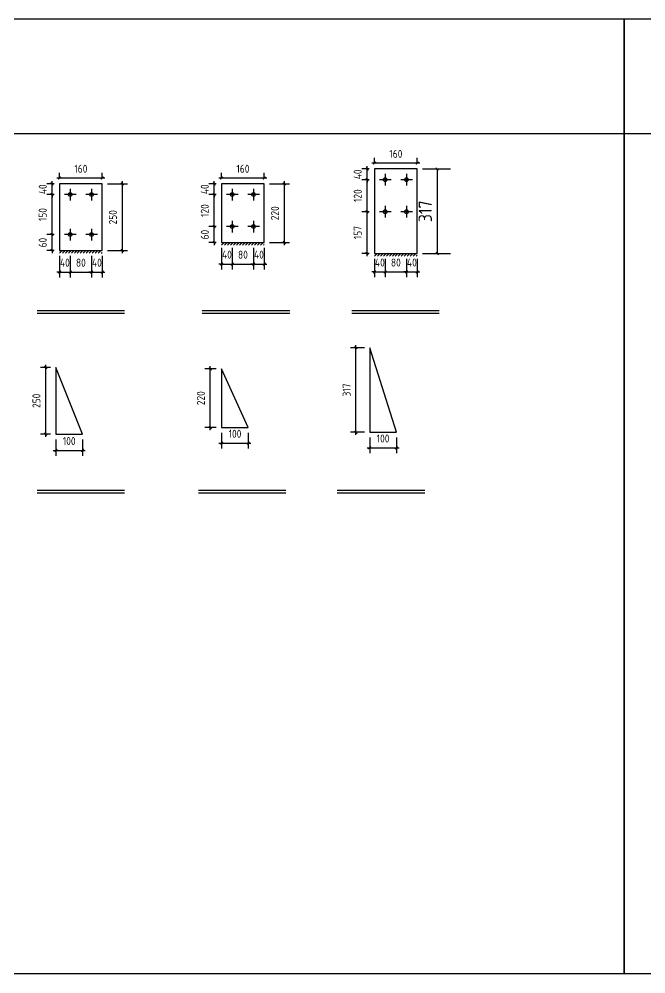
# Model space of a CAD drawing. Extents: x 565762 to 575049, y 171862 to 182243.
# Drawn here: x 568326 to 570676, y 171862 to 175441 of the extents above; entities that cross this region are included whole.
import ezdxf

# ---------------------------------------------------------------- set-up
doc = ezdxf.new("R2010")
doc.units = 0
doc.header["$LTSCALE"] = 1000
doc.header["$MEASUREMENT"] = 0
doc.styles.get("Standard").update_dxf_attribs({"font": 'gbenor.shx', "bigfont": 'gbcbig.shx'})
doc.dimstyles.get("Standard").update_dxf_attribs({"dimscale": 100, "dimtxt": 3.5, "dimasz": 1, "dimexe": 2.5, "dimexo": 3, "dimgap": 1.5, "dimtad": 1, "dimdec": 0, "dimzin": 0, "dimdsep": 46, "dimtxsty": 'Standard', "dimblk": 'ARCHTICK', "dimcen": 0.09, "dimadec": 0, "dimazin": 0, "dimtfac": 1, "dimtdec": 0, "dimtix": 1, "dimtmove": 2, "dimatfit": 3, "dimfxl": 1, "dimtolj": 1, "dimtzin": 0, "dimarcsym": 0})

# ---------------------------------------------------------------- blocks, each defined once
blk = doc.blocks.new('_ArchTick')
at = {"color": 0, "linetype": 'ByBlock', "const_width": 0.4}
blk.add_lwpolyline([(-0.5, -0.5), (0.5, 0.5)], dxfattribs=at)
blk = doc.blocks.new('*D149')
at = {"color": 3, "lineweight": -2}
for p, q in [((568477.2, 174553.2), (568477.2, 174472.9)), ((568517.2, 174553.2), (568517.2, 174472.9)), ((568477.2, 174492.9), (568467.2, 174492.9)), ((568477.2, 174492.9), (568517.2, 174492.9)), ((568517.2, 174492.9), (568527.2, 174492.9))]:
    blk.add_line(p, q, dxfattribs=at)
at = {"layer": 'Defpoints', "color": 0}
for p in [(568477.2, 174573.2), (568517.2, 174573.2), (568517.2, 174492.9)]:
    blk.add_point(p, dxfattribs=at)
at = {"color": 3, "lineweight": -2, "xscale": 10, "yscale": 10, "zscale": 10}
blk.add_blockref('_ArchTick', (568477.2, 174492.9), dxfattribs=at)
at = {"color": 3, "lineweight": -2, "xscale": 10, "yscale": 10, "zscale": 10, "rotation": 180}
blk.add_blockref('_ArchTick', (568517.2, 174492.9), dxfattribs=at)
at = {"color": 0, "insert": (568497.2, 174527.9), "char_height": 30, "attachment_point": 5}
blk.add_mtext('\\A1;40', dxfattribs=at)
blk = doc.blocks.new('*D144')
at = {"color": 3, "lineweight": -2}
for p, q in [((568517.2, 174553.2), (568517.2, 174472.9)), ((568597.2, 174553.2), (568597.2, 174472.9)), ((568507.2, 174492.9), (568607.2, 174492.9))]:
    blk.add_line(p, q, dxfattribs=at)
at = {"layer": 'Defpoints', "color": 0}
for p in [(568517.2, 174573.2), (568597.2, 174573.2), (568597.2, 174492.9)]:
    blk.add_point(p, dxfattribs=at)
at = {"color": 3, "lineweight": -2, "xscale": 10, "yscale": 10, "zscale": 10, "rotation": 180}
blk.add_blockref('_ArchTick', (568517.2, 174492.9), dxfattribs=at)
at = {"color": 3, "lineweight": -2, "xscale": 10, "yscale": 10, "zscale": 10}
blk.add_blockref('_ArchTick', (568597.2, 174492.9), dxfattribs=at)
at = {"color": 0, "insert": (568557.2, 174527.9), "char_height": 30, "attachment_point": 5}
blk.add_mtext('\\A1;80', dxfattribs=at)
blk = doc.blocks.new('*D145')
at = {"color": 3, "lineweight": -2}
for p, q in [((568597.2, 174553.2), (568597.2, 174472.9)), ((568637.2, 174553.2), (568637.2, 174472.9)), ((568597.2, 174492.9), (568587.2, 174492.9)), ((568597.2, 174492.9), (568637.2, 174492.9)), ((568637.2, 174492.9), (568647.2, 174492.9))]:
    blk.add_line(p, q, dxfattribs=at)
at = {"layer": 'Defpoints', "color": 0}
for p in [(568597.2, 174573.2), (568637.2, 174573.2), (568637.2, 174492.9)]:
    blk.add_point(p, dxfattribs=at)
at = {"color": 3, "lineweight": -2, "xscale": 10, "yscale": 10, "zscale": 10}
blk.add_blockref('_ArchTick', (568597.2, 174492.9), dxfattribs=at)
at = {"color": 3, "lineweight": -2, "xscale": 10, "yscale": 10, "zscale": 10, "rotation": 180}
blk.add_blockref('_ArchTick', (568637.2, 174492.9), dxfattribs=at)
at = {"color": 0, "insert": (568617.2, 174527.9), "char_height": 30, "attachment_point": 5}
blk.add_mtext('\\A1;40', dxfattribs=at)
blk = doc.blocks.new('*D146')
at = {"color": 3, "lineweight": -2}
for p, q in [((568449.1, 174633.2), (568449.1, 174643.2)), ((568457.2, 174633.2), (568429.1, 174633.2)), ((568449.1, 174573.2), (568449.1, 174633.2)), ((568457.2, 174573.2), (568429.1, 174573.2)), ((568449.1, 174573.2), (568449.1, 174563.2))]:
    blk.add_line(p, q, dxfattribs=at)
at = {"layer": 'Defpoints', "color": 0}
for p in [(568449.1, 174633.2), (568477.2, 174633.2), (568477.2, 174573.2)]:
    blk.add_point(p, dxfattribs=at)
at = {"color": 3, "lineweight": -2, "xscale": 10, "yscale": 10, "zscale": 10}
for p, rotation in [((568449.1, 174633.2), 270), ((568449.1, 174573.2), 90)]:
    blk.add_blockref('_ArchTick', p, dxfattribs=dict(at, rotation=rotation))
at = {"color": 0, "insert": (568414.1, 174603.2), "char_height": 30, "attachment_point": 5, "rotation": 90}
blk.add_mtext('\\A1;60', dxfattribs=at)
blk = doc.blocks.new('*D147')
at = {"color": 3, "lineweight": -2}
for p, q in [((568457.2, 174783.2), (568429.1, 174783.2)), ((568449.1, 174623.2), (568449.1, 174793.2)), ((568457.2, 174633.2), (568429.1, 174633.2))]:
    blk.add_line(p, q, dxfattribs=at)
at = {"layer": 'Defpoints', "color": 0}
for p in [(568449.1, 174783.2), (568477.2, 174783.2), (568477.2, 174633.2)]:
    blk.add_point(p, dxfattribs=at)
at = {"color": 3, "lineweight": -2, "xscale": 10, "yscale": 10, "zscale": 10}
for p, rotation in [((568449.1, 174783.2), 90), ((568449.1, 174633.2), 270)]:
    blk.add_blockref('_ArchTick', p, dxfattribs=dict(at, rotation=rotation))
at = {"color": 0, "insert": (568414.1, 174708.2), "char_height": 30, "attachment_point": 5, "rotation": 90}
blk.add_mtext('\\A1;150', dxfattribs=at)
blk = doc.blocks.new('*D150')
at = {"color": 3, "lineweight": -2}
for p, q in [((568457.2, 174823.2), (568429.1, 174823.2)), ((568449.1, 174823.2), (568449.1, 174833.2)), ((568449.1, 174783.2), (568449.1, 174823.2)), ((568457.2, 174783.2), (568429.1, 174783.2)), ((568449.1, 174783.2), (568449.1, 174773.2))]:
    blk.add_line(p, q, dxfattribs=at)
at = {"layer": 'Defpoints', "color": 0}
for p in [(568449.1, 174823.2), (568477.2, 174823.2), (568477.2, 174783.2)]:
    blk.add_point(p, dxfattribs=at)
at = {"color": 3, "lineweight": -2, "xscale": 10, "yscale": 10, "zscale": 10}
for p, rotation in [((568449.1, 174823.2), 270), ((568449.1, 174783.2), 90)]:
    blk.add_blockref('_ArchTick', p, dxfattribs=dict(at, rotation=rotation))
at = {"color": 0, "insert": (568414.1, 174803.2), "char_height": 30, "attachment_point": 5, "rotation": 90}
blk.add_mtext('\\A1;40', dxfattribs=at)
blk = doc.blocks.new('*D151')
at = {"color": 3, "lineweight": -2}
for p, q in [((568477.2, 174843.2), (568477.2, 174865)), ((568637.2, 174843.2), (568637.2, 174865)), ((568647.2, 174845), (568467.2, 174845))]:
    blk.add_line(p, q, dxfattribs=at)
at = {"layer": 'Defpoints', "color": 0}
for p in [(568477.2, 174845), (568477.2, 174823.2), (568637.2, 174823.2)]:
    blk.add_point(p, dxfattribs=at)
at = {"color": 3, "lineweight": -2, "xscale": 10, "yscale": 10, "zscale": 10, "rotation": 180}
blk.add_blockref('_ArchTick', (568477.2, 174845), dxfattribs=at)
at = {"color": 3, "lineweight": -2, "xscale": 10, "yscale": 10, "zscale": 10}
blk.add_blockref('_ArchTick', (568637.2, 174845), dxfattribs=at)
at = {"color": 0, "insert": (568557.2, 174880), "char_height": 30, "attachment_point": 5}
blk.add_mtext('\\A1;160', dxfattribs=at)
blk = doc.blocks.new('*D148')
at = {"color": 3, "lineweight": -2}
for p, q in [((568657.2, 174823.2), (568732.2, 174823.2)), ((568712.2, 174833.2), (568712.2, 174563.2)), ((568657.2, 174573.2), (568732.2, 174573.2))]:
    blk.add_line(p, q, dxfattribs=at)
at = {"layer": 'Defpoints', "color": 0}
for p in [(568637.2, 174823.2), (568637.2, 174573.2), (568712.2, 174573.2)]:
    blk.add_point(p, dxfattribs=at)
at = {"color": 3, "lineweight": -2, "xscale": 10, "yscale": 10, "zscale": 10}
for p, rotation in [((568712.2, 174823.2), 90), ((568712.2, 174573.2), 270)]:
    blk.add_blockref('_ArchTick', p, dxfattribs=dict(at, rotation=rotation))
at = {"color": 0, "insert": (568677.2, 174698.2), "char_height": 30, "attachment_point": 5, "rotation": 90}
blk.add_mtext('\\A1;250', dxfattribs=at)
blk = doc.blocks.new('*D157')
at = {"color": 3, "lineweight": -2}
for p, q in [((569084.8, 174583.2), (569084.8, 174502.9)), ((569124.8, 174583.2), (569124.8, 174502.9)), ((569084.8, 174522.9), (569074.8, 174522.9)), ((569084.8, 174522.9), (569124.8, 174522.9)), ((569124.8, 174522.9), (569134.8, 174522.9))]:
    blk.add_line(p, q, dxfattribs=at)
at = {"layer": 'Defpoints', "color": 0}
for p in [(569084.8, 174603.2), (569124.8, 174603.2), (569124.8, 174522.9)]:
    blk.add_point(p, dxfattribs=at)
at = {"color": 3, "lineweight": -2, "xscale": 10, "yscale": 10, "zscale": 10}
blk.add_blockref('_ArchTick', (569084.8, 174522.9), dxfattribs=at)
at = {"color": 3, "lineweight": -2, "xscale": 10, "yscale": 10, "zscale": 10, "rotation": 180}
blk.add_blockref('_ArchTick', (569124.8, 174522.9), dxfattribs=at)
at = {"color": 0, "insert": (569104.8, 174557.9), "char_height": 30, "attachment_point": 5}
blk.add_mtext('\\A1;40', dxfattribs=at)
blk = doc.blocks.new('*D152')
at = {"color": 3, "lineweight": -2}
for p, q in [((569124.8, 174583.2), (569124.8, 174502.9)), ((569204.8, 174583.2), (569204.8, 174502.9)), ((569114.8, 174522.9), (569214.8, 174522.9))]:
    blk.add_line(p, q, dxfattribs=at)
at = {"layer": 'Defpoints', "color": 0}
for p in [(569124.8, 174603.2), (569204.8, 174603.2), (569204.8, 174522.9)]:
    blk.add_point(p, dxfattribs=at)
at = {"color": 3, "lineweight": -2, "xscale": 10, "yscale": 10, "zscale": 10, "rotation": 180}
blk.add_blockref('_ArchTick', (569124.8, 174522.9), dxfattribs=at)
at = {"color": 3, "lineweight": -2, "xscale": 10, "yscale": 10, "zscale": 10}
blk.add_blockref('_ArchTick', (569204.8, 174522.9), dxfattribs=at)
at = {"color": 0, "insert": (569164.8, 174557.9), "char_height": 30, "attachment_point": 5}
blk.add_mtext('\\A1;80', dxfattribs=at)
blk = doc.blocks.new('*D153')
at = {"color": 3, "lineweight": -2}
for p, q in [((569204.8, 174583.2), (569204.8, 174502.9)), ((569244.8, 174583.2), (569244.8, 174502.9)), ((569204.8, 174522.9), (569194.8, 174522.9)), ((569204.8, 174522.9), (569244.8, 174522.9)), ((569244.8, 174522.9), (569254.8, 174522.9))]:
    blk.add_line(p, q, dxfattribs=at)
at = {"layer": 'Defpoints', "color": 0}
for p in [(569204.8, 174603.2), (569244.8, 174603.2), (569244.8, 174522.9)]:
    blk.add_point(p, dxfattribs=at)
at = {"color": 3, "lineweight": -2, "xscale": 10, "yscale": 10, "zscale": 10}
blk.add_blockref('_ArchTick', (569204.8, 174522.9), dxfattribs=at)
at = {"color": 3, "lineweight": -2, "xscale": 10, "yscale": 10, "zscale": 10, "rotation": 180}
blk.add_blockref('_ArchTick', (569244.8, 174522.9), dxfattribs=at)
at = {"color": 0, "insert": (569224.8, 174557.9), "char_height": 30, "attachment_point": 5}
blk.add_mtext('\\A1;40', dxfattribs=at)
blk = doc.blocks.new('*D154')
at = {"color": 3, "lineweight": -2}
for p, q in [((569064.8, 174663.2), (569036.7, 174663.2)), ((569056.7, 174663.2), (569056.7, 174673.2)), ((569056.7, 174603.2), (569056.7, 174663.2)), ((569064.8, 174603.2), (569036.7, 174603.2)), ((569056.7, 174603.2), (569056.7, 174593.2))]:
    blk.add_line(p, q, dxfattribs=at)
at = {"layer": 'Defpoints', "color": 0}
for p in [(569056.7, 174663.2), (569084.8, 174663.2), (569084.8, 174603.2)]:
    blk.add_point(p, dxfattribs=at)
at = {"color": 3, "lineweight": -2, "xscale": 10, "yscale": 10, "zscale": 10}
for p, rotation in [((569056.7, 174663.2), 270), ((569056.7, 174603.2), 90)]:
    blk.add_blockref('_ArchTick', p, dxfattribs=dict(at, rotation=rotation))
at = {"color": 0, "insert": (569021.7, 174633.2), "char_height": 30, "attachment_point": 5, "rotation": 90}
blk.add_mtext('\\A1;60', dxfattribs=at)
blk = doc.blocks.new('*D155')
at = {"color": 3, "lineweight": -2}
for p, q in [((569064.8, 174783.2), (569036.7, 174783.2)), ((569056.7, 174653.2), (569056.7, 174793.2)), ((569064.8, 174663.2), (569036.7, 174663.2))]:
    blk.add_line(p, q, dxfattribs=at)
at = {"layer": 'Defpoints', "color": 0}
for p in [(569056.7, 174783.2), (569084.8, 174783.2), (569084.8, 174663.2)]:
    blk.add_point(p, dxfattribs=at)
at = {"color": 3, "lineweight": -2, "xscale": 10, "yscale": 10, "zscale": 10}
for p, rotation in [((569056.7, 174783.2), 90), ((569056.7, 174663.2), 270)]:
    blk.add_blockref('_ArchTick', p, dxfattribs=dict(at, rotation=rotation))
at = {"color": 0, "insert": (569021.7, 174723.2), "char_height": 30, "attachment_point": 5, "rotation": 90}
blk.add_mtext('\\A1;120', dxfattribs=at)
blk = doc.blocks.new('*D158')
at = {"color": 3, "lineweight": -2}
for p, q in [((569064.8, 174823.2), (569036.7, 174823.2)), ((569056.7, 174823.2), (569056.7, 174833.2)), ((569056.7, 174783.2), (569056.7, 174823.2)), ((569064.8, 174783.2), (569036.7, 174783.2)), ((569056.7, 174783.2), (569056.7, 174773.2))]:
    blk.add_line(p, q, dxfattribs=at)
at = {"layer": 'Defpoints', "color": 0}
for p in [(569056.7, 174823.2), (569084.8, 174823.2), (569084.8, 174783.2)]:
    blk.add_point(p, dxfattribs=at)
at = {"color": 3, "lineweight": -2, "xscale": 10, "yscale": 10, "zscale": 10}
for p, rotation in [((569056.7, 174823.2), 270), ((569056.7, 174783.2), 90)]:
    blk.add_blockref('_ArchTick', p, dxfattribs=dict(at, rotation=rotation))
at = {"color": 0, "insert": (569021.7, 174803.2), "char_height": 30, "attachment_point": 5, "rotation": 90}
blk.add_mtext('\\A1;40', dxfattribs=at)
blk = doc.blocks.new('*D159')
at = {"color": 3, "lineweight": -2}
for p, q in [((569084.8, 174843.2), (569084.8, 174865)), ((569244.8, 174843.2), (569244.8, 174865)), ((569254.8, 174845), (569074.8, 174845))]:
    blk.add_line(p, q, dxfattribs=at)
at = {"layer": 'Defpoints', "color": 0}
for p in [(569084.8, 174845), (569084.8, 174823.2), (569244.8, 174823.2)]:
    blk.add_point(p, dxfattribs=at)
at = {"color": 3, "lineweight": -2, "xscale": 10, "yscale": 10, "zscale": 10, "rotation": 180}
blk.add_blockref('_ArchTick', (569084.8, 174845), dxfattribs=at)
at = {"color": 3, "lineweight": -2, "xscale": 10, "yscale": 10, "zscale": 10}
blk.add_blockref('_ArchTick', (569244.8, 174845), dxfattribs=at)
at = {"color": 0, "insert": (569164.8, 174880), "char_height": 30, "attachment_point": 5}
blk.add_mtext('\\A1;160', dxfattribs=at)
blk = doc.blocks.new('*D156')
at = {"color": 3, "lineweight": -2}
for p, q in [((569264.8, 174823.2), (569339.8, 174823.2)), ((569319.8, 174833.2), (569319.8, 174593.2)), ((569264.8, 174603.2), (569339.8, 174603.2))]:
    blk.add_line(p, q, dxfattribs=at)
at = {"layer": 'Defpoints', "color": 0}
for p in [(569244.8, 174823.2), (569244.8, 174603.2), (569319.8, 174603.2)]:
    blk.add_point(p, dxfattribs=at)
at = {"color": 3, "lineweight": -2, "xscale": 10, "yscale": 10, "zscale": 10}
for p, rotation in [((569319.8, 174823.2), 90), ((569319.8, 174603.2), 270)]:
    blk.add_blockref('_ArchTick', p, dxfattribs=dict(at, rotation=rotation))
at = {"color": 0, "insert": (569284.8, 174713.2), "char_height": 30, "attachment_point": 5, "rotation": 90}
blk.add_mtext('\\A1;220', dxfattribs=at)
blk = doc.blocks.new('*D165')
at = {"color": 3, "lineweight": -2}
for p, q in [((569658.2, 174542.1), (569658.2, 174473.4)), ((569698.2, 174542.1), (569698.2, 174473.4)), ((569658.2, 174493.4), (569648.2, 174493.4)), ((569658.2, 174493.4), (569698.2, 174493.4)), ((569698.2, 174493.4), (569708.2, 174493.4))]:
    blk.add_line(p, q, dxfattribs=at)
at = {"layer": 'Defpoints', "color": 0}
for p in [(569658.2, 174562.1), (569698.2, 174562.1), (569698.2, 174493.4)]:
    blk.add_point(p, dxfattribs=at)
at = {"color": 3, "lineweight": -2, "xscale": 10, "yscale": 10, "zscale": 10}
blk.add_blockref('_ArchTick', (569658.2, 174493.4), dxfattribs=at)
at = {"color": 3, "lineweight": -2, "xscale": 10, "yscale": 10, "zscale": 10, "rotation": 180}
blk.add_blockref('_ArchTick', (569698.2, 174493.4), dxfattribs=at)
at = {"color": 0, "insert": (569678.2, 174528.4), "char_height": 30, "attachment_point": 5}
blk.add_mtext('\\A1;40', dxfattribs=at)
blk = doc.blocks.new('*D160')
at = {"color": 3, "lineweight": -2}
for p, q in [((569698.2, 174542.1), (569698.2, 174473.4)), ((569778.2, 174542.1), (569778.2, 174473.4)), ((569688.2, 174493.4), (569788.2, 174493.4))]:
    blk.add_line(p, q, dxfattribs=at)
at = {"layer": 'Defpoints', "color": 0}
for p in [(569698.2, 174562.1), (569778.2, 174562.1), (569778.2, 174493.4)]:
    blk.add_point(p, dxfattribs=at)
at = {"color": 3, "lineweight": -2, "xscale": 10, "yscale": 10, "zscale": 10, "rotation": 180}
blk.add_blockref('_ArchTick', (569698.2, 174493.4), dxfattribs=at)
at = {"color": 3, "lineweight": -2, "xscale": 10, "yscale": 10, "zscale": 10}
blk.add_blockref('_ArchTick', (569778.2, 174493.4), dxfattribs=at)
at = {"color": 0, "insert": (569738.2, 174528.4), "char_height": 30, "attachment_point": 5}
blk.add_mtext('\\A1;80', dxfattribs=at)
blk = doc.blocks.new('*D161')
at = {"color": 3, "lineweight": -2}
for p, q in [((569778.2, 174542.1), (569778.2, 174473.4)), ((569818.2, 174542.1), (569818.2, 174473.4)), ((569778.2, 174493.4), (569768.2, 174493.4)), ((569778.2, 174493.4), (569818.2, 174493.4)), ((569818.2, 174493.4), (569828.2, 174493.4))]:
    blk.add_line(p, q, dxfattribs=at)
at = {"layer": 'Defpoints', "color": 0}
for p in [(569778.2, 174562.1), (569818.2, 174562.1), (569818.2, 174493.4)]:
    blk.add_point(p, dxfattribs=at)
at = {"color": 3, "lineweight": -2, "xscale": 10, "yscale": 10, "zscale": 10}
blk.add_blockref('_ArchTick', (569778.2, 174493.4), dxfattribs=at)
at = {"color": 3, "lineweight": -2, "xscale": 10, "yscale": 10, "zscale": 10, "rotation": 180}
blk.add_blockref('_ArchTick', (569818.2, 174493.4), dxfattribs=at)
at = {"color": 0, "insert": (569798.2, 174528.4), "char_height": 30, "attachment_point": 5}
blk.add_mtext('\\A1;40', dxfattribs=at)
blk = doc.blocks.new('*D162')
at = {"color": 3, "lineweight": -2}
for p, q in [((569638.2, 174719.1), (569610.1, 174719.1)), ((569630.1, 174552.1), (569630.1, 174729.1)), ((569638.2, 174562.1), (569610.1, 174562.1))]:
    blk.add_line(p, q, dxfattribs=at)
at = {"layer": 'Defpoints', "color": 0}
for p in [(569630.1, 174719.1), (569658.2, 174719.1), (569658.2, 174562.1)]:
    blk.add_point(p, dxfattribs=at)
at = {"color": 3, "lineweight": -2, "xscale": 10, "yscale": 10, "zscale": 10}
for p, rotation in [((569630.1, 174719.1), 90), ((569630.1, 174562.1), 270)]:
    blk.add_blockref('_ArchTick', p, dxfattribs=dict(at, rotation=rotation))
at = {"color": 0, "insert": (569595.1, 174640.6), "char_height": 30, "attachment_point": 5, "rotation": 90}
blk.add_mtext('\\A1;157', dxfattribs=at)
blk = doc.blocks.new('*D163')
at = {"color": 3, "lineweight": -2}
for p, q in [((569638.2, 174839.1), (569610.1, 174839.1)), ((569630.1, 174709.1), (569630.1, 174849.1)), ((569638.2, 174719.1), (569610.1, 174719.1))]:
    blk.add_line(p, q, dxfattribs=at)
at = {"layer": 'Defpoints', "color": 0}
for p in [(569630.1, 174839.1), (569658.2, 174839.1), (569658.2, 174719.1)]:
    blk.add_point(p, dxfattribs=at)
at = {"color": 3, "lineweight": -2, "xscale": 10, "yscale": 10, "zscale": 10}
for p, rotation in [((569630.1, 174839.1), 90), ((569630.1, 174719.1), 270)]:
    blk.add_blockref('_ArchTick', p, dxfattribs=dict(at, rotation=rotation))
at = {"color": 0, "insert": (569595.1, 174779.1), "char_height": 30, "attachment_point": 5, "rotation": 90}
blk.add_mtext('\\A1;120', dxfattribs=at)
blk = doc.blocks.new('*D166')
at = {"color": 3, "lineweight": -2}
for p, q in [((569630.1, 174879.1), (569630.1, 174889.1)), ((569638.2, 174879.1), (569610.1, 174879.1)), ((569630.1, 174839.1), (569630.1, 174879.1)), ((569638.2, 174839.1), (569610.1, 174839.1)), ((569630.1, 174839.1), (569630.1, 174829.1))]:
    blk.add_line(p, q, dxfattribs=at)
at = {"layer": 'Defpoints', "color": 0}
for p in [(569630.1, 174879.1), (569658.2, 174879.1), (569658.2, 174839.1)]:
    blk.add_point(p, dxfattribs=at)
at = {"color": 3, "lineweight": -2, "xscale": 10, "yscale": 10, "zscale": 10}
for p, rotation in [((569630.1, 174879.1), 270), ((569630.1, 174839.1), 90)]:
    blk.add_blockref('_ArchTick', p, dxfattribs=dict(at, rotation=rotation))
at = {"color": 0, "insert": (569595.1, 174859.1), "char_height": 30, "attachment_point": 5, "rotation": 90}
blk.add_mtext('\\A1;40', dxfattribs=at)
blk = doc.blocks.new('*D167')
at = {"color": 3, "lineweight": -2}
for p, q in [((569828.2, 174900.9), (569648.2, 174900.9)), ((569658.2, 174899.1), (569658.2, 174920.9)), ((569818.2, 174899.1), (569818.2, 174920.9))]:
    blk.add_line(p, q, dxfattribs=at)
at = {"layer": 'Defpoints', "color": 0}
for p in [(569658.2, 174900.9), (569658.2, 174879.1), (569818.2, 174879.1)]:
    blk.add_point(p, dxfattribs=at)
at = {"color": 3, "lineweight": -2, "xscale": 10, "yscale": 10, "zscale": 10, "rotation": 180}
blk.add_blockref('_ArchTick', (569658.2, 174900.9), dxfattribs=at)
at = {"color": 3, "lineweight": -2, "xscale": 10, "yscale": 10, "zscale": 10}
blk.add_blockref('_ArchTick', (569818.2, 174900.9), dxfattribs=at)
at = {"color": 0, "insert": (569738.2, 174935.9), "char_height": 30, "attachment_point": 5}
blk.add_mtext('\\A1;160', dxfattribs=at)
blk = doc.blocks.new('*D164')
at = {"color": 3, "lineweight": -2}
for p, q in [((569838.2, 174879.1), (569943.2, 174879.1)), ((569893.2, 174879.1), (569893.2, 174562.1)), ((569838.2, 174562.1), (569943.2, 174562.1))]:
    blk.add_line(p, q, dxfattribs=at)
at = {"layer": 'Defpoints', "color": 0}
for p in [(569818.2, 174879.1), (569818.2, 174562.1), (569893.2, 174562.1)]:
    blk.add_point(p, dxfattribs=at)
at = {"color": 3, "lineweight": -2, "xscale": 10, "yscale": 10, "zscale": 10}
for p, rotation in [((569893.2, 174879.1), 90), ((569893.2, 174562.1), 270)]:
    blk.add_blockref('_ArchTick', p, dxfattribs=dict(at, rotation=rotation))
at = {"color": 0, "insert": (569848.2, 174720.6), "char_height": 50, "attachment_point": 5, "rotation": 90}
blk.add_mtext('\\A1;317', dxfattribs=at)
blk = doc.blocks.new('*D2838')
at = {"color": 3, "lineweight": -2}
for p, q in [((568425.6, 173875.2), (568425.6, 174145.2)), ((568443.4, 174135.2), (568405.6, 174135.2)), ((568443.4, 173885.2), (568405.6, 173885.2))]:
    blk.add_line(p, q, dxfattribs=at)
at = {"layer": 'Defpoints', "color": 0}
for p in [(568425.6, 174135.2), (568463.4, 174135.2), (568463.4, 173885.2)]:
    blk.add_point(p, dxfattribs=at)
at = {"color": 3, "lineweight": -2, "xscale": 10, "yscale": 10, "zscale": 10}
for p, rotation in [((568425.6, 174135.2), 90), ((568425.6, 173885.2), 270)]:
    blk.add_blockref('_ArchTick', p, dxfattribs=dict(at, rotation=rotation))
at = {"color": 0, "insert": (568390.6, 174010.2), "char_height": 30, "attachment_point": 5, "rotation": 90}
blk.add_mtext('\\A1;250', dxfattribs=at)
blk = doc.blocks.new('*D2839')
at = {"color": 3, "lineweight": -2}
for p, q in [((568463.4, 173865.2), (568463.4, 173804.3)), ((568563.4, 173865.2), (568563.4, 173804.3)), ((568453.4, 173824.3), (568573.4, 173824.3))]:
    blk.add_line(p, q, dxfattribs=at)
at = {"layer": 'Defpoints', "color": 0}
for p in [(568463.4, 173885.2), (568563.4, 173885.2), (568563.4, 173824.3)]:
    blk.add_point(p, dxfattribs=at)
at = {"color": 3, "lineweight": -2, "xscale": 10, "yscale": 10, "zscale": 10, "rotation": 180}
blk.add_blockref('_ArchTick', (568463.4, 173824.3), dxfattribs=at)
at = {"color": 3, "lineweight": -2, "xscale": 10, "yscale": 10, "zscale": 10}
blk.add_blockref('_ArchTick', (568563.4, 173824.3), dxfattribs=at)
at = {"color": 0, "insert": (568513.4, 173859.3), "char_height": 30, "attachment_point": 5}
blk.add_mtext('\\A1;100', dxfattribs=at)
blk = doc.blocks.new('*D2840')
at = {"color": 3, "lineweight": -2}
for p, q in [((569042, 173900), (569042, 174140)), ((569065, 174130), (569022, 174130)), ((569065, 173910), (569022, 173910))]:
    blk.add_line(p, q, dxfattribs=at)
at = {"layer": 'Defpoints', "color": 0}
for p in [(569042, 174130), (569085, 174130), (569085, 173910)]:
    blk.add_point(p, dxfattribs=at)
at = {"color": 3, "lineweight": -2, "xscale": 10, "yscale": 10, "zscale": 10}
for p, rotation in [((569042, 174130), 90), ((569042, 173910), 270)]:
    blk.add_blockref('_ArchTick', p, dxfattribs=dict(at, rotation=rotation))
at = {"color": 0, "insert": (569007, 174020), "char_height": 30, "attachment_point": 5, "rotation": 90}
blk.add_mtext('\\A1;220', dxfattribs=at)
blk = doc.blocks.new('*D2841')
at = {"color": 3, "lineweight": -2}
for p, q in [((569085, 173890), (569085, 173831.7)), ((569185, 173890), (569185, 173831.7)), ((569075, 173851.7), (569195, 173851.7))]:
    blk.add_line(p, q, dxfattribs=at)
at = {"layer": 'Defpoints', "color": 0}
for p in [(569085, 173910), (569185, 173910), (569185, 173851.7)]:
    blk.add_point(p, dxfattribs=at)
at = {"color": 3, "lineweight": -2, "xscale": 10, "yscale": 10, "zscale": 10, "rotation": 180}
blk.add_blockref('_ArchTick', (569085, 173851.7), dxfattribs=at)
at = {"color": 3, "lineweight": -2, "xscale": 10, "yscale": 10, "zscale": 10}
blk.add_blockref('_ArchTick', (569185, 173851.7), dxfattribs=at)
at = {"color": 0, "insert": (569135, 173886.7), "char_height": 30, "attachment_point": 5}
blk.add_mtext('\\A1;100', dxfattribs=at)
blk = doc.blocks.new('*D2842')
at = {"color": 3, "lineweight": -2}
for p, q in [((569620.2, 174209.3), (569568.5, 174209.3)), ((569588.5, 173882.3), (569588.5, 174219.3)), ((569620.2, 173892.3), (569568.5, 173892.3))]:
    blk.add_line(p, q, dxfattribs=at)
at = {"layer": 'Defpoints', "color": 0}
for p in [(569588.5, 174209.3), (569640.2, 174209.3), (569640.2, 173892.3)]:
    blk.add_point(p, dxfattribs=at)
at = {"color": 3, "lineweight": -2, "xscale": 10, "yscale": 10, "zscale": 10}
for p, rotation in [((569588.5, 174209.3), 90), ((569588.5, 173892.3), 270)]:
    blk.add_blockref('_ArchTick', p, dxfattribs=dict(at, rotation=rotation))
at = {"color": 0, "insert": (569553.5, 174050.8), "char_height": 30, "attachment_point": 5, "rotation": 90}
blk.add_mtext('\\A1;317', dxfattribs=at)
blk = doc.blocks.new('*D2843')
at = {"color": 3, "lineweight": -2}
for p, q in [((569640.2, 173872.3), (569640.2, 173814)), ((569740.2, 173872.3), (569740.2, 173814)), ((569630.2, 173834), (569750.2, 173834))]:
    blk.add_line(p, q, dxfattribs=at)
at = {"layer": 'Defpoints', "color": 0}
for p in [(569640.2, 173892.3), (569740.2, 173892.3), (569740.2, 173834)]:
    blk.add_point(p, dxfattribs=at)
at = {"color": 3, "lineweight": -2, "xscale": 10, "yscale": 10, "zscale": 10, "rotation": 180}
blk.add_blockref('_ArchTick', (569640.2, 173834), dxfattribs=at)
at = {"color": 3, "lineweight": -2, "xscale": 10, "yscale": 10, "zscale": 10}
blk.add_blockref('_ArchTick', (569740.2, 173834), dxfattribs=at)
at = {"color": 0, "insert": (569690.2, 173869), "char_height": 30, "attachment_point": 5}
blk.add_mtext('\\A1;100', dxfattribs=at)

msp = doc.modelspace()

# ---------------------------------------------------------------- hatches: boundary and pattern name
h = msp.add_hatch()
h.set_pattern_fill('ANSI31', color=256, scale=5, style=0)
h.set_pattern_definition([(45, (327792.392, 76951.899), (-5.61266008, 5.61266008), [])])
h.paths.add_polyline_path([(569244.8, 174603.2), (569239.6, 174603.2), (569244.8, 174596.5)], flags=17)
h.paths.add_polyline_path([(569239.6, 174603.2), (569084.8, 174603.2), (569084.8, 174593.2), (569244.8, 174593.2), (569244.8, 174596.5)])
h = msp.add_hatch()
h.set_pattern_fill('ANSI31', color=256, scale=5, style=0)
h.set_pattern_definition([(45, (327184.816, 76921.899), (-5.61266008, 5.61266008), [])])
h.paths.add_polyline_path([(568637.2, 174573.2), (568632, 174573.2), (568637.2, 174566.5)], flags=17)
h.paths.add_polyline_path([(568632, 174573.2), (568477.2, 174573.2), (568477.2, 174563.2), (568637.2, 174563.2), (568637.2, 174566.5)])
h = msp.add_hatch()
h.set_pattern_fill('ANSI31', color=256, scale=5, style=0)
h.set_pattern_definition([(45, (328365.833, 76910.785), (-5.61266008, 5.61266008), [])])
h.paths.add_polyline_path([(569818.2, 174562.1), (569813.1, 174562.1), (569818.2, 174555.4)], flags=17)
h.paths.add_polyline_path([(569813.1, 174562.1), (569658.2, 174562.1), (569658.2, 174552.1), (569818.2, 174552.1), (569818.2, 174555.4)])

# ---------------------------------------------------------------- linework, layer by layer
for p, q in [((569658.2, 174879.1), (569658.2, 174562.1)), ((569818.2, 174879.1), (569658.2, 174879.1)), ((569698.2, 174861.1), (569698.2, 174817.1)), ((569778.2, 174861.1), (569778.2, 174817.1)), ((569818.2, 174562.1), (569818.2, 174879.1)), ((568477.2, 174823.2), (568477.2, 174573.2)), ((568637.2, 174823.2), (568477.2, 174823.2)), ((568637.2, 174573.2), (568637.2, 174823.2)), ((569084.8, 174823.2), (569084.8, 174603.2)), ((569244.8, 174823.2), (569084.8, 174823.2)), ((569244.8, 174603.2), (569244.8, 174823.2)), ((569720.2, 174839.1), (569676.2, 174839.1)), ((569800.2, 174839.1), (569756.2, 174839.1)), ((568539.2, 174783.2), (568495.2, 174783.2)), ((568517.2, 174805.2), (568517.2, 174761.2)), ((568619.2, 174783.2), (568575.2, 174783.2)), ((568597.2, 174805.2), (568597.2, 174761.2)), ((569146.8, 174783.2), (569102.8, 174783.2)), ((569124.8, 174805.2), (569124.8, 174761.2)), ((569226.8, 174783.2), (569182.8, 174783.2)), ((569204.8, 174805.2), (569204.8, 174761.2)), ((569720.2, 174719.1), (569676.2, 174719.1)), ((569698.2, 174741.1), (569698.2, 174697.1)), ((569800.2, 174719.1), (569756.2, 174719.1)), ((569778.2, 174741.1), (569778.2, 174697.1)), ((569124.8, 174685.2), (569124.8, 174641.2)), ((569204.8, 174685.2), (569204.8, 174641.2)), ((568517.2, 174655.2), (568517.2, 174611.2)), ((568597.2, 174655.2), (568597.2, 174611.2)), ((569146.8, 174663.2), (569102.8, 174663.2)), ((569226.8, 174663.2), (569182.8, 174663.2)), ((568539.2, 174633.2), (568495.2, 174633.2)), ((568619.2, 174633.2), (568575.2, 174633.2)), ((569084.8, 174603.2), (569244.8, 174603.2)), ((568477.2, 174573.2), (568637.2, 174573.2)), ((569658.2, 174562.1), (569818.2, 174562.1)), ((568392.9, 174349.2), (568720.6, 174349.2)), ((568392.9, 174339.2), (568720.6, 174339.2)), ((569012.4, 174349.2), (569340.2, 174349.2)), ((569012.4, 174339.2), (569340.2, 174339.2)), ((569573.4, 174349.2), (569901.1, 174349.2)), ((569573.4, 174339.2), (569901.1, 174339.2)), ((569640.2, 174209.3), (569640.2, 173892.3)), ((569740.2, 173892.3), (569640.2, 174209.3)), ((568463.4, 174135.2), (568463.4, 173885.2)), ((568563.4, 173885.2), (568463.4, 174135.2)), ((569085, 174130), (569085, 173910)), ((569185, 173910), (569085, 174130)), ((569085, 173910), (569185, 173910)), ((569640.2, 173892.3), (569740.2, 173892.3)), ((568463.4, 173885.2), (568563.4, 173885.2)), ((568392.9, 173675.8), (568720.6, 173675.8)), ((568998.3, 173675.8), (569326.1, 173675.8)), ((569518.5, 173675.8), (569846.3, 173675.8)), ((568392.9, 173665.8), (568720.6, 173665.8)), ((568998.3, 173665.8), (569326.1, 173665.8)), ((569518.5, 173665.8), (569846.3, 173665.8))]:
    msp.add_line(p, q)
for points in [[(566139.1, 175012.3), (570594.1, 175012.3), (570594.1, 175440.9), (566139.1, 175440.9)], [(570594.1, 175012.3), (575049.1, 175012.3), (575049.1, 175440.9), (570594.1, 175440.9)], [(566139.1, 175012.3), (570594.1, 175012.3), (570594.1, 171862.3), (566139.1, 171862.3)], [(570594.1, 175012.3), (575049.1, 175012.3), (575049.1, 171862.3), (570594.1, 171862.3)]]:
    msp.add_lwpolyline(points, close=True)
for centre in [(569698.2, 174839.1), (569778.2, 174839.1), (568517.2, 174783.2), (568597.2, 174783.2), (569124.8, 174783.2), (569204.8, 174783.2), (569698.2, 174719.1), (569778.2, 174719.1), (568517.2, 174633.2), (568597.2, 174633.2), (569124.8, 174663.2), (569204.8, 174663.2)]:
    msp.add_circle(centre, 7)

# ---------------------------------------------------------------- dimensions: what is measured, and where the dimension line sits
for p1, p2, distance, override, picture, middle in [((569818.2, 174879.1), (569658.2, 174879.1), -21.8, {"dimtxt": 0.3, "dimasz": 0.1, "dimexe": 0.2, "dimexo": 0.2, "dimgap": 0.2, "dimdle": 0.1, "dimclrd": 3, "dimclre": 3}, '*D167', (569738.2, 174935.9)), ((568637.2, 174823.2), (568477.2, 174823.2), -21.8, {"dimtxt": 0.3, "dimasz": 0.1, "dimexe": 0.2, "dimexo": 0.2, "dimgap": 0.2, "dimdle": 0.1, "dimclrd": 3, "dimclre": 3}, '*D151', (568557.2, 174880)), ((569244.8, 174823.2), (569084.8, 174823.2), -21.8, {"dimtxt": 0.3, "dimasz": 0.1, "dimexe": 0.2, "dimexo": 0.2, "dimgap": 0.2, "dimdle": 0.1, "dimclrd": 3, "dimclre": 3}, '*D159', (569164.8, 174880)), ((569818.2, 174879.1), (569818.2, 174562.1), 75, {"dimtxt": 0.5, "dimasz": 0.1, "dimexe": 0.5, "dimexo": 0.2, "dimgap": 0.2, "dimclrd": 3, "dimclre": 3}, '*D164', (569848.2, 174720.6)), ((568637.2, 174823.2), (568637.2, 174573.2), 75, {"dimtxt": 0.3, "dimasz": 0.1, "dimexe": 0.2, "dimexo": 0.2, "dimgap": 0.2, "dimdle": 0.1, "dimclrd": 3, "dimclre": 3}, '*D148', (568677.2, 174698.2)), ((569244.8, 174823.2), (569244.8, 174603.2), 75, {"dimtxt": 0.3, "dimasz": 0.1, "dimexe": 0.2, "dimexo": 0.2, "dimgap": 0.2, "dimdle": 0.1, "dimclrd": 3, "dimclre": 3}, '*D156', (569284.8, 174713.2)), ((569640.2, 173892.3), (569640.2, 174209.3), 51.7, {"dimtxt": 0.3, "dimasz": 0.1, "dimexe": 0.2, "dimexo": 0.2, "dimgap": 0.2, "dimdle": 0.1, "dimclrd": 3, "dimclre": 3}, '*D2842', (569553.5, 174050.8)), ((568463.4, 173885.2), (568463.4, 174135.2), 37.8, {"dimtxt": 0.3, "dimasz": 0.1, "dimexe": 0.2, "dimexo": 0.2, "dimgap": 0.2, "dimdle": 0.1, "dimclrd": 3, "dimclre": 3}, '*D2838', (568390.6, 174010.2)), ((569085, 173910), (569085, 174130), 43, {"dimtxt": 0.3, "dimasz": 0.1, "dimexe": 0.2, "dimexo": 0.2, "dimgap": 0.2, "dimdle": 0.1, "dimclrd": 3, "dimclre": 3}, '*D2840', (569007, 174020)), ((569085, 173910), (569185, 173910), -58.3, {"dimtxt": 0.3, "dimasz": 0.1, "dimexe": 0.2, "dimexo": 0.2, "dimgap": 0.2, "dimdle": 0.1, "dimclrd": 3, "dimclre": 3}, '*D2841', (569135, 173886.7)), ((569640.2, 173892.3), (569740.2, 173892.3), -58.3, {"dimtxt": 0.3, "dimasz": 0.1, "dimexe": 0.2, "dimexo": 0.2, "dimgap": 0.2, "dimdle": 0.1, "dimclrd": 3, "dimclre": 3}, '*D2843', (569690.2, 173869)), ((568463.4, 173885.2), (568563.4, 173885.2), -60.9, {"dimtxt": 0.3, "dimasz": 0.1, "dimexe": 0.2, "dimexo": 0.2, "dimgap": 0.2, "dimdle": 0.1, "dimclrd": 3, "dimclre": 3}, '*D2839', (568513.4, 173859.3))]:
    dim = msp.add_aligned_dim(p1=p1, p2=p2, distance=distance, dimstyle='Standard', override=override)
    dim.commit()
    dim.dimension.update_dxf_attribs({"geometry": picture, "text_midpoint": middle})
for base, p1, p2, picture, middle in [((569630.1, 174879.1), (569658.2, 174839.1), (569658.2, 174879.1), '*D166', (569595.1, 174859.1)), ((568449.1, 174823.2), (568477.2, 174783.2), (568477.2, 174823.2), '*D150', (568414.1, 174803.2)), ((569056.7, 174823.2), (569084.8, 174783.2), (569084.8, 174823.2), '*D158', (569021.7, 174803.2)), ((569630.1, 174839.1), (569658.2, 174719.1), (569658.2, 174839.1), '*D163', (569595.1, 174779.1)), ((568449.1, 174783.2), (568477.2, 174633.2), (568477.2, 174783.2), '*D147', (568414.1, 174708.2)), ((569056.7, 174783.2), (569084.8, 174663.2), (569084.8, 174783.2), '*D155', (569021.7, 174723.2)), ((569630.1, 174719.1), (569658.2, 174562.1), (569658.2, 174719.1), '*D162', (569595.1, 174640.6)), ((568449.1, 174633.2), (568477.2, 174573.2), (568477.2, 174633.2), '*D146', (568414.1, 174603.2)), ((569056.7, 174663.2), (569084.8, 174603.2), (569084.8, 174663.2), '*D154', (569021.7, 174633.2))]:
    dim = msp.add_linear_dim(base=base, p1=p1, p2=p2, angle=90, dimstyle='Standard', override={"dimtxt": 0.3, "dimasz": 0.1, "dimexe": 0.2, "dimexo": 0.2, "dimgap": 0.2, "dimdle": 0.1, "dimclrd": 3, "dimclre": 3})
    dim.commit()
    dim.dimension.update_dxf_attribs({"geometry": picture, "text_midpoint": middle})
for base, p1, p2, picture, middle in [((569124.8, 174522.9), (569084.8, 174603.2), (569124.8, 174603.2), '*D157', (569104.8, 174557.9)), ((569204.8, 174522.9), (569124.8, 174603.2), (569204.8, 174603.2), '*D152', (569164.8, 174557.9)), ((569244.8, 174522.9), (569204.8, 174603.2), (569244.8, 174603.2), '*D153', (569224.8, 174557.9)), ((568517.2, 174492.9), (568477.2, 174573.2), (568517.2, 174573.2), '*D149', (568497.2, 174527.9)), ((568597.2, 174492.9), (568517.2, 174573.2), (568597.2, 174573.2), '*D144', (568557.2, 174527.9)), ((568637.2, 174492.9), (568597.2, 174573.2), (568637.2, 174573.2), '*D145', (568617.2, 174527.9)), ((569698.2, 174493.4), (569658.2, 174562.1), (569698.2, 174562.1), '*D165', (569678.2, 174528.4)), ((569778.2, 174493.4), (569698.2, 174562.1), (569778.2, 174562.1), '*D160', (569738.2, 174528.4)), ((569818.2, 174493.4), (569778.2, 174562.1), (569818.2, 174562.1), '*D161', (569798.2, 174528.4))]:
    dim = msp.add_linear_dim(base=base, p1=p1, p2=p2, dimstyle='Standard', override={"dimtxt": 0.3, "dimasz": 0.1, "dimexe": 0.2, "dimexo": 0.2, "dimgap": 0.2, "dimdle": 0.1, "dimclrd": 3, "dimclre": 3})
    dim.commit()
    dim.dimension.update_dxf_attribs({"geometry": picture, "text_midpoint": middle})

doc.saveas('drawing.dxf')
